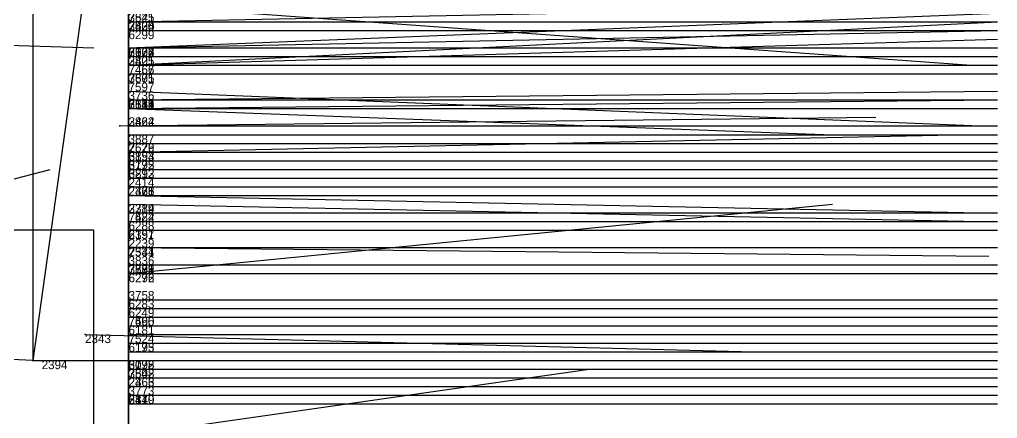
# Model space of a CAD drawing. Extents: x -0.07 to 1.1, y -0.07 to 1.1.
# Drawn here: x 0.9875 to 1.1, y 0.8653 to 0.9113 of the extents above; entities that cross this region are included whole.
import ezdxf

# ---------------------------------------------------------------- set-up
doc = ezdxf.new("R2010")
doc.units = 0
for name, color, linetype in [('Clients', 3, 'CONTINUOUS'), ('Facilities', 3, 'CONTINUOUS'), ('Facilities_lines', 3, 'CONTINUOUS'), ('Min_max_boxes', 1, 'CONTINUOUS'), ('Normals', 1, 'CONTINUOUS'), ('Source_points', 5, 'CONTINUOUS'), ('Text', 3, 'CONTINUOUS')]:
    doc.layers.add(name, color=color, linetype=linetype)

msp = doc.modelspace()

# ---------------------------------------------------------------- linework, layer by layer
at = {"layer": 'Clients', "color": 5}
for p in [(1, 0.911, 0.437), (1, 0.911, 0.916), (1, 0.91, 0.497), (1, 0.91, 0.85), (1, 0.908, 0.434), (1, 0.907, 0.51), (1, 0.906, 0.147), (1, 0.906, 0.874), (1, 0.905, 0.4), (1, 0.905, 0.788), (1, 0.902, 0.412), (1, 0.902, 0.271), (1, 0.901, 0.657), (1, 0.898, 0.368), (1, 0.897, 0.792), (1, 0.896, 0.43), (1, 0.896, 0.753), (1, 0.895, 0.565), (1, 0.894, 0.295), (1, 0.894, 0.339), (1, 0.893, 0.142), (1, 0.893, 0.534), (1, 0.892, 0.104), (1, 0.891, 0.198), (1, 0.89, 0.052), (1, 0.889, 0.351), (1, 0.889, 0.844), (1, 0.888, 0.825), (1, 0.887, 0.077), (1, 0.887, 0.694), (1, 0.887, 0.537), (1, 0.885, 0.813), (1, 0.883, 0.378), (1, 0.883, 0.447), (1, 0.882, 0.44), (1, 0.882, 0.546), (1, 0.882, 0.545), (1, 0.879, 0.685), (1, 0.879, 0.498), (1, 0.878, 0.552), (1, 0.877, 0.887), (1, 0.876, 0.769), (1, 0.875, 0.551), (1, 0.875, 0.862), (1, 0.874, 0.538), (1, 0.873, 0.574), (0.989, 0.872), (1, 0.871, 0.69), (1, 0.87, 0.144), (1, 0.87, 0.476), (1, 0.869, 0.097), (1, 0.869, 0.246), (1, 0.868, 0.372), (1, 0.868, 0.282), (1, 0.868, 0.55), (1, 0.867, 0.43), (1, 0.867, 0.248)]:
    msp.add_point(p, dxfattribs=at)
at = {"layer": 'Facilities', "color": 3}
for p in [(1, 0.91, 0.137), (1, 0.91, 0.612), (1, 0.908, 0.681), (1, 0.908, 0.832), (1, 0.906, 0.174), (1, 0.906, 0.262), (1, 0.905, 0.299), (1, 0.905, 0.874), (1, 0.903, 0.934), (1, 0.901, 0.26), (1, 0.901, 0.981), (0.999, 0.899), (1, 0.899, 0.448), (1, 0.896, 0.018), (1, 0.891, 0.056), (1, 0.885, 0.051), (1, 0.885, 0.06), (1, 0.882, 0.985), (1, 0.882, 0.916), (0.995, 0.875), (1, 0.872, 0.393), (1, 0.871, 0.673), (1, 0.871, 0.905)]:
    msp.add_point(p, dxfattribs=at)
at = {"layer": 'Facilities_lines', "color": 3}
for p, q in [((1, 0.951, 0.016), (0.989, 0.872)), ((1, 0.917, 0.855), (1, 0.911, 0.916)), ((1, 0.916, 0.069), (1, 0.887, 0.077)), ((1, 0.899, 0.448), (1, 0.911, 0.437)), ((1, 0.91, 0.137), (1, 0.892, 0.104)), ((1, 0.91, 0.137), (1, 0.843, 0.118)), ((1, 0.91, 0.137), (1, 0.906, 0.147)), ((1, 0.91, 0.137), (1, 0.893, 0.142)), ((1, 0.91, 0.137), (1, 0.87, 0.144)), ((1, 0.91, 0.137), (1, 0.869, 0.097)), ((1, 0.91, 0.137), (1, 0.836, 0.137)), ((1, 0.86, 0.535), (1, 0.91, 0.497)), ((1, 0.905, 0.874), (1, 0.91, 0.85)), ((1, 0.899, 0.448), (1, 0.908, 0.434)), ((1, 0.86, 0.535), (1, 0.907, 0.51)), ((1, 0.905, 0.874), (1, 0.906, 0.874)), ((1, 0.872, 0.393), (1, 0.905, 0.4)), ((1, 0.853, 0.788), (1, 0.905, 0.788)), ((1, 0.905, 0.874), (1, 0.875, 0.862)), ((1, 0.905, 0.874), (1, 0.889, 0.844)), ((1, 0.905, 0.874), (1, 0.888, 0.825)), ((1, 0.899, 0.448), (1, 0.902, 0.412)), ((1, 0.901, 0.26), (1, 0.902, 0.271)), ((1, 0.871, 0.673), (1, 0.901, 0.657)), ((1, 0.899, 0.448), (1, 0.854, 0.454)), ((1, 0.899, 0.448), (1, 0.882, 0.44)), ((1, 0.899, 0.448), (1, 0.794, 0.471)), ((1, 0.899, 0.448), (1, 0.883, 0.447)), ((1, 0.899, 0.448), (1, 0.87, 0.476)), ((1, 0.899, 0.448), (1, 0.896, 0.43)), ((1, 0.899, 0.448), (1, 0.851, 0.465)), ((1, 0.899, 0.448), (1, 0.802, 0.46)), ((1, 0.899, 0.448), (1, 0.797, 0.456)), ((1, 0.872, 0.393), (1, 0.898, 0.368)), ((1, 0.853, 0.788), (1, 0.897, 0.792)), ((1, 0.853, 0.788), (1, 0.896, 0.753)), ((1, 0.86, 0.535), (1, 0.895, 0.565)), ((1, 0.857, 0.303), (1, 0.894, 0.295)), ((1, 0.857, 0.303), (1, 0.894, 0.339)), ((1, 0.86, 0.535), (1, 0.893, 0.534)), ((1, 0.855, 0.207), (1, 0.891, 0.198)), ((1, 0.891, 0.056), (1, 0.89, 0.052)), ((1, 0.872, 0.393), (1, 0.889, 0.351)), ((1, 0.871, 0.673), (1, 0.887, 0.694)), ((1, 0.86, 0.535), (1, 0.887, 0.537)), ((1, 0.853, 0.788), (1, 0.885, 0.813)), ((1, 0.872, 0.393), (1, 0.883, 0.378)), ((1, 0.86, 0.535), (1, 0.882, 0.546)), ((1, 0.86, 0.535), (1, 0.882, 0.545)), ((1, 0.871, 0.673), (1, 0.879, 0.685)), ((1, 0.86, 0.535), (1, 0.879, 0.498)), ((1, 0.86, 0.535), (1, 0.878, 0.552)), ((1, 0.861, 0.892), (1, 0.877, 0.887)), ((1, 0.853, 0.788), (1, 0.876, 0.769)), ((1, 0.86, 0.535), (1, 0.875, 0.551)), ((1, 0.86, 0.535), (1, 0.874, 0.538)), ((1, 0.86, 0.535), (1, 0.873, 0.574)), ((1, 0.872, 0.393), (1, 0.831, 0.378)), ((1, 0.872, 0.393), (1, 0.868, 0.372)), ((1, 0.872, 0.393), (1, 0.788, 0.404)), ((1, 0.872, 0.393), (1, 0.867, 0.43)), ((1, 0.872, 0.393), (1, 0.758, 0.363)), ((1, 0.872, 0.393), (1, 0.806, 0.382)), ((1, 0.872, 0.393), (1, 0.824, 0.385)), ((1, 0.872, 0.393), (1, 0.859, 0.412)), ((1, 0.872, 0.393), (1, 0.851, 0.392)), ((1, 0.872, 0.393), (1, 0.861, 0.412)), ((1, 0.872, 0.393), (1, 0.787, 0.392)), ((1, 0.872, 0.393), (1, 0.837, 0.387)), ((1, 0.872, 0.393), (1, 0.852, 0.359)), ((1, 0.872, 0.393), (1, 0.752, 0.418)), ((1, 0.871, 0.673), (1, 0.75, 0.669)), ((1, 0.871, 0.673), (1, 0.75, 0.665)), ((1, 0.871, 0.673), (1, 0.742, 0.677)), ((1, 0.871, 0.673), (1, 0.745, 0.649)), ((1, 0.871, 0.673), (1, 0.726, 0.683)), ((1, 0.871, 0.673), (1, 0.729, 0.688)), ((1, 0.871, 0.673), (1, 0.747, 0.685)), ((1, 0.871, 0.673), (1, 0.754, 0.682)), ((1, 0.871, 0.673), (1, 0.765, 0.713)), ((1, 0.871, 0.673), (1, 0.856, 0.688)), ((1, 0.871, 0.673), (1, 0.795, 0.682)), ((1, 0.871, 0.673), (1, 0.807, 0.67)), ((1, 0.871, 0.673), (1, 0.817, 0.641)), ((1, 0.871, 0.673), (1, 0.841, 0.667)), ((1, 0.871, 0.673), (1, 0.841, 0.663)), ((1, 0.871, 0.673), (1, 0.808, 0.619)), ((1, 0.871, 0.673), (1, 0.855, 0.688)), ((1, 0.871, 0.673), (1, 0.871, 0.69)), ((1, 0.871, 0.673), (1, 0.84, 0.666)), ((1, 0.871, 0.673), (1, 0.81, 0.614)), ((1, 0.871, 0.673), (1, 0.827, 0.622)), ((1, 0.871, 0.673), (1, 0.853, 0.632)), ((1, 0.871, 0.673), (1, 0.819, 0.683)), ((1, 0.871, 0.673), (1, 0.839, 0.69)), ((1, 0.871, 0.673), (1, 0.844, 0.655)), ((1, 0.871, 0.673), (1, 0.769, 0.715)), ((1, 0.871, 0.673), (1, 0.767, 0.665)), ((1, 0.871, 0.673), (1, 0.848, 0.634)), ((1, 0.871, 0.673), (1, 0.857, 0.687)), ((1, 0.871, 0.673), (1, 0.807, 0.653)), ((1, 0.871, 0.673), (1, 0.855, 0.664)), ((1, 0.871, 0.673), (1, 0.761, 0.699)), ((1, 0.871, 0.673), (1, 0.85, 0.664)), ((1, 0.871, 0.673), (1, 0.777, 0.673)), ((1, 0.857, 0.303), (1, 0.869, 0.246)), ((1, 0.857, 0.303), (1, 0.868, 0.282)), ((1, 0.86, 0.535), (1, 0.868, 0.55)), ((1, 0.857, 0.303), (1, 0.867, 0.248))]:
    msp.add_line(p, q, dxfattribs=at)
at = {"layer": 'Min_max_boxes', "color": 1}
for p, q in [((0.989, 0.951), (0.989, 0.872)), ((0.989, 0.951, 0.016), (0.989, 0.872, 0.016)), ((1, 0.872), (1, 0.951)), ((1, 0.872, 0.016), (1, 0.951, 0.016)), ((1, 0.911, 0.855), (1, 0.917, 0.855)), ((1, 0.917, 0.855), (1, 0.911, 0.855)), ((1, 0.911, 0.916), (1, 0.917, 0.916)), ((1, 0.917, 0.916), (1, 0.911, 0.916)), ((1, 0.887, 0.069), (1, 0.916, 0.069)), ((1, 0.916, 0.069), (1, 0.887, 0.069)), ((1, 0.887, 0.077), (1, 0.916, 0.077)), ((1, 0.916, 0.077), (1, 0.887, 0.077)), ((1, 0.794, 0.412), (1, 0.911, 0.412)), ((1, 0.911, 0.412), (1, 0.911, 0.412)), ((1, 0.911, 0.412), (1, 0.794, 0.412)), ((1, 0.794, 0.476), (1, 0.911, 0.476)), ((1, 0.911, 0.476), (1, 0.911, 0.476)), ((1, 0.911, 0.476), (1, 0.794, 0.476)), ((1, 0.911, 0.412), (1, 0.911, 0.476)), ((1, 0.911, 0.412), (1, 0.911, 0.476)), ((1, 0.911, 0.855), (1, 0.911, 0.855)), ((1, 0.911, 0.916), (1, 0.911, 0.916)), ((1, 0.911, 0.855), (1, 0.911, 0.916)), ((1, 0.911, 0.855), (1, 0.911, 0.916)), ((1, 0.836, 0.097), (1, 0.91, 0.097)), ((1, 0.91, 0.097), (1, 0.91, 0.097)), ((1, 0.91, 0.097), (1, 0.836, 0.097)), ((1, 0.836, 0.147), (1, 0.91, 0.147)), ((1, 0.91, 0.147), (1, 0.91, 0.147)), ((1, 0.91, 0.147), (1, 0.836, 0.147)), ((1, 0.91, 0.097), (1, 0.91, 0.147)), ((1, 0.91, 0.097), (1, 0.91, 0.147)), ((1, 0.716, 0.473), (1, 0.91, 0.473)), ((1, 0.91, 0.473), (1, 0.91, 0.473)), ((1, 0.91, 0.473), (1, 0.716, 0.473)), ((1, 0.716, 0.639), (1, 0.91, 0.639)), ((1, 0.91, 0.639), (1, 0.91, 0.639)), ((1, 0.91, 0.639), (1, 0.716, 0.639)), ((1, 0.91, 0.473), (1, 0.91, 0.639)), ((1, 0.91, 0.473), (1, 0.91, 0.639)), ((1, 0.875, 0.825), (1, 0.91, 0.825)), ((1, 0.91, 0.825), (1, 0.91, 0.825)), ((1, 0.91, 0.825), (1, 0.875, 0.825)), ((1, 0.875, 0.874), (1, 0.91, 0.874)), ((1, 0.91, 0.874), (1, 0.91, 0.874)), ((1, 0.91, 0.874), (1, 0.875, 0.874)), ((1, 0.91, 0.825), (1, 0.91, 0.874)), ((1, 0.91, 0.825), (1, 0.91, 0.874)), ((1, 0.752, 0.351), (1, 0.905, 0.351)), ((1, 0.905, 0.351), (1, 0.905, 0.351)), ((1, 0.905, 0.351), (1, 0.752, 0.351)), ((1, 0.752, 0.43), (1, 0.905, 0.43)), ((1, 0.905, 0.43), (1, 0.905, 0.43)), ((1, 0.905, 0.43), (1, 0.752, 0.43)), ((1, 0.905, 0.351), (1, 0.905, 0.43)), ((1, 0.905, 0.351), (1, 0.905, 0.43)), ((1, 0.74, 0.729), (1, 0.905, 0.729)), ((1, 0.905, 0.729), (1, 0.905, 0.729)), ((1, 0.905, 0.729), (1, 0.74, 0.729)), ((1, 0.74, 0.836), (1, 0.905, 0.836)), ((1, 0.905, 0.836), (1, 0.905, 0.836)), ((1, 0.905, 0.836), (1, 0.74, 0.836)), ((1, 0.905, 0.729), (1, 0.905, 0.836)), ((1, 0.905, 0.729), (1, 0.905, 0.836)), ((1, 0.901, 0.26), (1, 0.902, 0.26)), ((1, 0.902, 0.26), (1, 0.902, 0.26)), ((1, 0.902, 0.26), (1, 0.901, 0.26)), ((1, 0.901, 0.271), (1, 0.902, 0.271)), ((1, 0.902, 0.271), (1, 0.902, 0.271)), ((1, 0.902, 0.271), (1, 0.901, 0.271)), ((1, 0.902, 0.26), (1, 0.902, 0.271)), ((1, 0.902, 0.26), (1, 0.902, 0.271)), ((1, 0.901, 0.26), (1, 0.901, 0.26)), ((1, 0.901, 0.271), (1, 0.901, 0.271)), ((1, 0.901, 0.26), (1, 0.901, 0.271)), ((1, 0.901, 0.26), (1, 0.901, 0.271)), ((1, 0.726, 0.614), (1, 0.901, 0.614)), ((1, 0.901, 0.614), (1, 0.901, 0.614)), ((1, 0.901, 0.614), (1, 0.726, 0.614)), ((1, 0.726, 0.715), (1, 0.901, 0.715)), ((1, 0.901, 0.715), (1, 0.901, 0.715)), ((1, 0.901, 0.715), (1, 0.726, 0.715)), ((1, 0.901, 0.614), (1, 0.901, 0.715)), ((1, 0.901, 0.614), (1, 0.901, 0.715)), ((1, 0.717, 0.246), (1, 0.894, 0.246)), ((1, 0.894, 0.246), (1, 0.894, 0.246)), ((1, 0.894, 0.246), (1, 0.717, 0.246)), ((1, 0.717, 0.346), (1, 0.894, 0.346)), ((1, 0.894, 0.346), (1, 0.894, 0.346)), ((1, 0.894, 0.346), (1, 0.717, 0.346)), ((1, 0.894, 0.246), (1, 0.894, 0.346)), ((1, 0.894, 0.246), (1, 0.894, 0.346)), ((1, 0.721, 0.163), (1, 0.891, 0.163)), ((1, 0.891, 0.163), (1, 0.891, 0.163)), ((1, 0.891, 0.163), (1, 0.721, 0.163)), ((1, 0.721, 0.253), (1, 0.891, 0.253)), ((1, 0.891, 0.253), (1, 0.891, 0.253)), ((1, 0.891, 0.253), (1, 0.721, 0.253)), ((1, 0.891, 0.163), (1, 0.891, 0.253)), ((1, 0.891, 0.163), (1, 0.891, 0.253)), ((1, 0.89, 0.052), (1, 0.891, 0.052)), ((1, 0.891, 0.052), (1, 0.891, 0.052)), ((1, 0.891, 0.052), (1, 0.89, 0.052)), ((1, 0.89, 0.056), (1, 0.891, 0.056)), ((1, 0.891, 0.056), (1, 0.891, 0.056)), ((1, 0.891, 0.056), (1, 0.89, 0.056)), ((1, 0.891, 0.052), (1, 0.891, 0.056)), ((1, 0.891, 0.052), (1, 0.891, 0.056)), ((1, 0.89, 0.052), (1, 0.89, 0.052)), ((1, 0.89, 0.056), (1, 0.89, 0.056)), ((1, 0.89, 0.052), (1, 0.89, 0.056)), ((1, 0.89, 0.052), (1, 0.89, 0.056)), ((0.996, 0.887, 1), (0.964, 0.887, 1)), ((0.996, 0.887, 1), (0.964, 0.887, 1)), ((0.996, 0.822, 1), (0.996, 0.887, 1)), ((0.996, 0.822, 1), (0.996, 0.887, 1)), ((0.996, 0.887, 1), (0.996, 0.887, 1)), ((1, 0.887, 0.069), (1, 0.887, 0.069)), ((1, 0.887, 0.077), (1, 0.887, 0.077)), ((1, 0.887, 0.069), (1, 0.887, 0.077)), ((1, 0.887, 0.069), (1, 0.887, 0.077)), ((1, 0.807, 0.839), (1, 0.877, 0.839)), ((1, 0.877, 0.839), (1, 0.877, 0.839)), ((1, 0.877, 0.839), (1, 0.807, 0.839)), ((1, 0.807, 0.892), (1, 0.877, 0.892)), ((1, 0.877, 0.892), (1, 0.877, 0.892)), ((1, 0.877, 0.892), (1, 0.807, 0.892)), ((1, 0.877, 0.839), (1, 0.877, 0.892)), ((1, 0.877, 0.839), (1, 0.877, 0.892)), ((1, 0.875, 0.825), (1, 0.875, 0.825)), ((1, 0.875, 0.874), (1, 0.875, 0.874)), ((1, 0.875, 0.825), (1, 0.875, 0.874)), ((1, 0.875, 0.825), (1, 0.875, 0.874)), ((0.989, 0.872), (1, 0.872)), ((0.989, 0.872, 0.016), (1, 0.872, 0.016)), ((0.989, 0.872), (0.989, 0.872, 0.016)), ((1, 0.872), (1, 0.872, 0.016))]:
    msp.add_line(p, q, dxfattribs=at)
at = {"layer": 'Normals', "color": 1}
for p, q in [((1, 0.913, 0.05), (1.097, 0.906, 0.028)), ((1, 0.911, 0.916), (1.1, 0.913, 0.923)), ((1, 0.908, 0.832), (1.1, 0.912, 0.831)), ((1, 0.906, 0.174), (1.1, 0.911, 0.175)), ((1, 0.911, 0.437), (1.1, 0.911, 0.437)), ((1, 0.91, 0.137), (1.1, 0.91, 0.137)), ((1, 0.91, 0.497), (1.1, 0.91, 0.497)), ((1, 0.908, 0.681), (1.1, 0.91, 0.679)), ((1, 0.91, 0.612), (1.1, 0.91, 0.612)), ((1, 0.91, 0.85), (1.1, 0.91, 0.85)), ((0.964, 0.909, 1), (0.996, 0.908, 1.095)), ((1, 0.906, 0.262), (1.1, 0.909, 0.261)), ((1, 0.908, 0.434), (1.1, 0.908, 0.434)), ((1, 0.907, 0.51), (1.1, 0.907, 0.51)), ((1, 0.906, 0.147), (1.1, 0.906, 0.147)), ((1, 0.906, 0.874), (1.1, 0.906, 0.874)), ((1, 0.905, 0.4), (1.1, 0.905, 0.4)), ((1, 0.905, 0.299), (1.1, 0.905, 0.299)), ((1, 0.905, 0.788), (1.1, 0.905, 0.788)), ((1, 0.905, 0.874), (1.1, 0.905, 0.874)), ((1, 0.902, 0.271), (1.1, 0.903, 0.271)), ((1, 0.903, 0.934), (1.098, 0.899, 0.955)), ((1, 0.901, 0.26), (1.1, 0.902, 0.26)), ((1, 0.902, 0.412), (1.1, 0.902, 0.412)), ((1, 0.901, 0.657), (1.1, 0.901, 0.657)), ((1, 0.901, 0.981), (1.081, 0.898, 1.04)), ((0.999, 0.899), (1.086, 0.9, -0.049)), ((1, 0.899, 0.448), (1.1, 0.899, 0.448)), ((1, 0.896, 0.018), (1.095, 0.898, -0.014)), ((1, 0.898, 0.368), (1.1, 0.898, 0.368)), ((1, 0.897, 0.792), (1.1, 0.897, 0.792)), ((1, 0.896, 0.43), (1.1, 0.896, 0.43)), ((1, 0.896, 0.753), (1.1, 0.896, 0.753)), ((1, 0.895, 0.565), (1.1, 0.895, 0.565)), ((0.964, 0.887, 1), (0.991, 0.894, 1.096)), ((1, 0.894, 0.295), (1.1, 0.894, 0.295)), ((1, 0.894, 0.339), (1.1, 0.894, 0.339)), ((1, 0.893, 0.142), (1.1, 0.893, 0.142)), ((1, 0.893, 0.534), (1.1, 0.893, 0.534)), ((1, 0.892, 0.104), (1.1, 0.892, 0.104)), ((1, 0.891, 0.056), (1.098, 0.889, 0.038)), ((1, 0.891, 0.198), (1.1, 0.891, 0.198)), ((1, 0.89, 0.052), (1.098, 0.888, 0.034)), ((1, 0.882, 0.985), (1.081, 0.89, 1.043)), ((1, 0.889, 0.351), (1.1, 0.889, 0.351)), ((1, 0.889, 0.844), (1.1, 0.889, 0.844)), ((1, 0.888, 0.825), (1.1, 0.888, 0.825)), ((1, 0.887, 0.077), (1.1, 0.887, 0.072)), ((1, 0.887, 0.694), (1.1, 0.887, 0.694)), ((1, 0.887, 0.537), (1.1, 0.887, 0.537)), ((1, 0.885, 0.051), (1.099, 0.884, 0.036)), ((1, 0.885, 0.06), (1.099, 0.884, 0.048)), ((1, 0.885, 0.813), (1.1, 0.885, 0.813)), ((1, 0.883, 0.447), (1.1, 0.883, 0.447)), ((1, 0.883, 0.378), (1.1, 0.883, 0.378)), ((1, 0.882, 0.44), (1.1, 0.882, 0.44)), ((1, 0.882, 0.546), (1.1, 0.882, 0.546)), ((1, 0.882, 0.545), (1.1, 0.882, 0.545)), ((1, 0.882, 0.916), (1.1, 0.882, 0.922)), ((1, 0.879, 0.498), (1.1, 0.879, 0.498)), ((1, 0.879, 0.685), (1.1, 0.879, 0.685)), ((1, 0.878, 0.552), (1.1, 0.878, 0.552)), ((1, 0.877, 0.887), (1.1, 0.877, 0.887)), ((1, 0.876, 0.769), (1.1, 0.876, 0.769)), ((0.989, 0.872), (0.918, 0.875, 0.071)), ((0.995, 0.875), (1.072, 0.873, -0.063)), ((1, 0.875, 0.551), (1.1, 0.875, 0.551)), ((1, 0.875, 0.862), (1.1, 0.875, 0.862)), ((1, 0.874, 0.538), (1.1, 0.874, 0.538)), ((1, 0.873, 0.574), (1.1, 0.873, 0.574)), ((1, 0.872, 0.393), (1.1, 0.872, 0.393)), ((0.99, 0.862, 1), (1.053, 0.871, 1.077)), ((1, 0.871, 0.673), (1.1, 0.871, 0.673)), ((1, 0.871, 0.69), (1.1, 0.871, 0.69)), ((1, 0.871, 0.905), (1.1, 0.871, 0.907)), ((1, 0.87, 0.144), (1.1, 0.87, 0.144)), ((1, 0.87, 0.476), (1.1, 0.87, 0.476)), ((1, 0.869, 0.246), (1.1, 0.869, 0.246)), ((1, 0.869, 0.097), (1.1, 0.869, 0.097)), ((1, 0.868, 0.372), (1.1, 0.868, 0.372)), ((1, 0.868, 0.282), (1.1, 0.868, 0.282)), ((1, 0.868, 0.55), (1.1, 0.868, 0.55)), ((1, 0.867, 0.248), (1.1, 0.867, 0.248)), ((1, 0.867, 0.43), (1.1, 0.867, 0.43))]:
    msp.add_line(p, q, dxfattribs=at)
at = {"layer": 'Source_points', "color": 5}
for p in [(1, 0.911, 0.437), (1, 0.911, 0.916), (1, 0.91, 0.137), (1, 0.91, 0.497), (1, 0.91, 0.612), (1, 0.91, 0.85), (1, 0.908, 0.434), (1, 0.908, 0.681), (1, 0.908, 0.832), (1, 0.907, 0.51), (1, 0.906, 0.147), (1, 0.906, 0.174), (1, 0.906, 0.262), (1, 0.906, 0.874), (1, 0.905, 0.4), (1, 0.905, 0.299), (1, 0.905, 0.788), (1, 0.905, 0.874), (1, 0.903, 0.934), (1, 0.902, 0.271), (1, 0.902, 0.412), (1, 0.901, 0.26), (1, 0.901, 0.657), (1, 0.901, 0.981), (0.999, 0.899), (1, 0.899, 0.448), (1, 0.898, 0.368), (1, 0.897, 0.792), (1, 0.896, 0.018), (1, 0.896, 0.43), (1, 0.896, 0.753), (1, 0.895, 0.565), (1, 0.894, 0.295), (1, 0.894, 0.339), (1, 0.893, 0.142), (1, 0.893, 0.534), (1, 0.892, 0.104), (1, 0.891, 0.056), (1, 0.891, 0.198), (1, 0.89, 0.052), (1, 0.889, 0.351), (1, 0.889, 0.844), (1, 0.888, 0.825), (1, 0.887, 0.077), (1, 0.887, 0.694), (1, 0.887, 0.537), (1, 0.885, 0.051), (1, 0.885, 0.06), (1, 0.885, 0.813), (1, 0.883, 0.447), (1, 0.883, 0.378), (1, 0.882, 0.44), (1, 0.882, 0.546), (1, 0.882, 0.545), (1, 0.882, 0.985), (1, 0.882, 0.916), (1, 0.879, 0.498), (1, 0.879, 0.685), (1, 0.878, 0.552), (1, 0.877, 0.887), (1, 0.876, 0.769), (0.995, 0.875), (1, 0.875, 0.551), (1, 0.875, 0.862), (1, 0.874, 0.538), (1, 0.873, 0.574), (0.989, 0.872), (1, 0.872, 0.393), (1, 0.871, 0.673), (1, 0.871, 0.69), (1, 0.871, 0.905), (1, 0.87, 0.144), (1, 0.87, 0.476), (1, 0.869, 0.246), (1, 0.869, 0.097), (1, 0.868, 0.372), (1, 0.868, 0.282), (1, 0.868, 0.55), (1, 0.867, 0.248), (1, 0.867, 0.43)]:
    msp.add_point(p, dxfattribs=at)

# ---------------------------------------------------------------- texts
at = {"layer": 'Text', "color": 3}
for s, p in [('3841', (1, 0.911, 0.437)), ('7525', (1, 0.911, 0.916)), ('3804', (1, 0.91, 0.497)), ('2435', (1, 0.91, 0.137)), ('7520', (1, 0.91, 0.85)), ('6299', (1, 0.909, 0.612)), ('3904', (1, 0.907, 0.434)), ('6122', (1, 0.907, 0.51)), ('6176', (1, 0.907, 0.681)), ('7667', (1, 0.907, 0.832)), ('3825', (1, 0.906, 0.262)), ('2405', (1, 0.906, 0.147)), ('2421', (1, 0.906, 0.174)), ('7466', (1, 0.905, 0.788)), ('7457', (1, 0.905, 0.874)), ('3805', (1, 0.904, 0.4)), ('3875', (1, 0.904, 0.299)), ('7691', (1, 0.904, 0.874)), ('7597', (1, 0.903, 0.934)), ('3736', (1, 0.902, 0.271)), ('3845', (1, 0.901, 0.26)), ('3851', (1, 0.901, 0.412)), ('6119', (1, 0.901, 0.657)), ('7634', (1, 0.901, 0.981)), ('3824', (1, 0.899, 0.448)), ('2462', (1, 0.899)), ('3887', (1, 0.897, 0.368)), ('2526', (1, 0.896, 0.018)), ('7679', (1, 0.896, 0.792)), ('3854', (1, 0.895, 0.43)), ('6193', (1, 0.895, 0.753)), ('3792', (1, 0.894, 0.295)), ('6175', (1, 0.894, 0.565)), ('3892', (1, 0.893, 0.339)), ('6213', (1, 0.893, 0.534)), ('2414', (1, 0.892, 0.142)), ('2326', (1, 0.891, 0.104)), ('2378', (1, 0.891, 0.056)), ('2461', (1, 0.891, 0.198)), ('3789', (1, 0.889, 0.351)), ('2314', (1, 0.889, 0.052)), ('7484', (1, 0.888, 0.844)), ('7622', (1, 0.888, 0.825)), ('6288', (1, 0.887, 0.537)), ('2391', (1, 0.886, 0.077)), ('6157', (1, 0.886, 0.694)), ('2239', (1, 0.885, 0.051)), ('2341', (1, 0.884, 0.06)), ('7534', (1, 0.884, 0.813)), ('3836', (1, 0.883, 0.447)), ('3776', (1, 0.882, 0.44)), ('3839', (1, 0.882, 0.378)), ('7581', (1, 0.882, 0.985)), ('7593', (1, 0.882, 0.916)), ('6272', (1, 0.881, 0.546)), ('6296', (1, 0.881, 0.545)), ('3758', (1, 0.879, 0.498)), ('6283', (1, 0.878, 0.685)), ('6249', (1, 0.877, 0.552)), ('7460', (1, 0.876, 0.887)), ('7695', (1, 0.876, 0.769)), ('6181', (1, 0.875, 0.551)), ('2343', (0.995, 0.874)), ('7524', (1, 0.874, 0.862)), ('6173', (1, 0.873, 0.538)), ('6195', (1, 0.873, 0.574)), ('2394', (0.99, 0.871)), ('3775', (1, 0.871, 0.393)), ('6098', (1, 0.871, 0.673)), ('6192', (1, 0.871, 0.69)), ('3842', (1, 0.87, 0.476)), ('7508', (1, 0.87, 0.905)), ('2366', (1, 0.869, 0.246)), ('2463', (1, 0.869, 0.144)), ('2466', (1, 0.869, 0.097)), ('3773', (1, 0.868, 0.372)), ('3810', (1, 0.867, 0.43)), ('3849', (1, 0.867, 0.282)), ('2470', (1, 0.867, 0.248)), ('6149', (1, 0.867, 0.55))]:
    msp.add_text(s, height=0.001, dxfattribs=at).set_placement(p)

doc.saveas('drawing.dxf')
